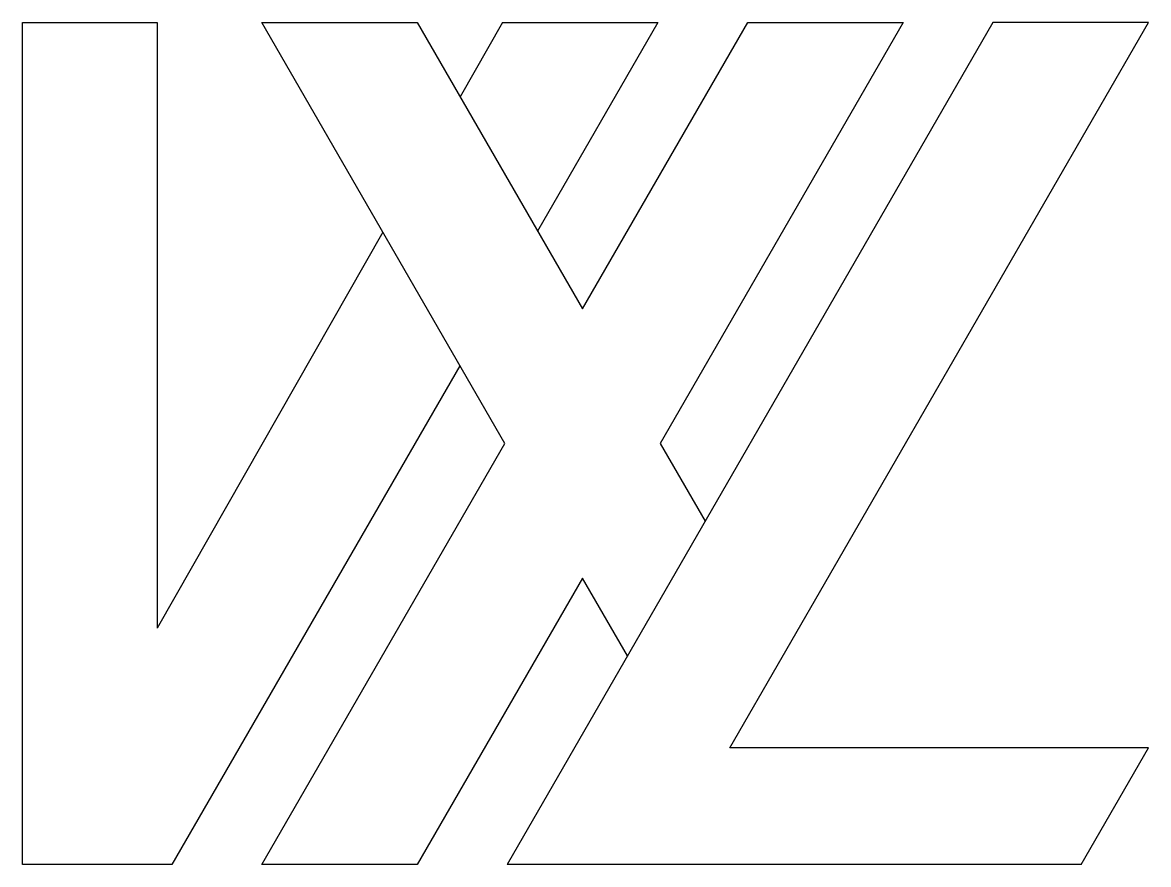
# Model space of a CAD drawing. Extents: x -20.6 to 35.5, y -3 to 38.9.
import ezdxf

# ---------------------------------------------------------------- set-up
doc = ezdxf.new("R2010")
doc.units = 0
doc.layers.add('MODELSKETCH_VISIBLE', color=7, linetype='CONTINUOUS')

msp = doc.modelspace()

# ---------------------------------------------------------------- linework, layer by layer
at = {"layer": 'MODELSKETCH_VISIBLE'}
for p, q in [((-20.559, -2.98), (-20.559, 38.936)), ((-20.559, 38.936), (-13.853, 38.936)), ((-13.853, 38.936), (-13.853, 8.783)), ((3.453, 17.978), (-8.647, 38.936)), ((-8.647, 38.936), (-0.903, 38.936)), ((-0.903, 38.936), (7.326, 24.685)), ((3.338, 38.936), (1.231, 35.24)), ((3.338, 38.936), (11.083, 38.936)), ((27.769, 38.936), (3.568, -2.98)), ((11.083, 38.936), (5.09, 28.557)), ((7.326, 24.685), (15.554, 38.936)), ((23.298, 38.936), (11.198, 17.978)), ((14.666, 2.828), (35.513, 38.936)), ((15.554, 38.936), (23.298, 38.936)), ((35.513, 38.936), (27.769, 38.936)), ((-2.616, 28.491), (-13.853, 8.783)), ((1.218, 21.85), (-13.118, -2.98)), ((-8.647, -2.98), (3.453, 17.978)), ((11.198, 17.978), (13.433, 14.106)), ((7.326, 11.271), (-0.903, -2.98)), ((9.561, 7.399), (7.326, 11.271)), ((35.513, 2.828), (14.666, 2.828)), ((32.16, -2.98), (35.513, 2.828)), ((-13.118, -2.98), (-20.559, -2.98)), ((-0.903, -2.98), (-8.647, -2.98)), ((32.16, -2.98), (3.568, -2.98))]:
    msp.add_line(p, q, dxfattribs=at)

doc.saveas('drawing.dxf')
